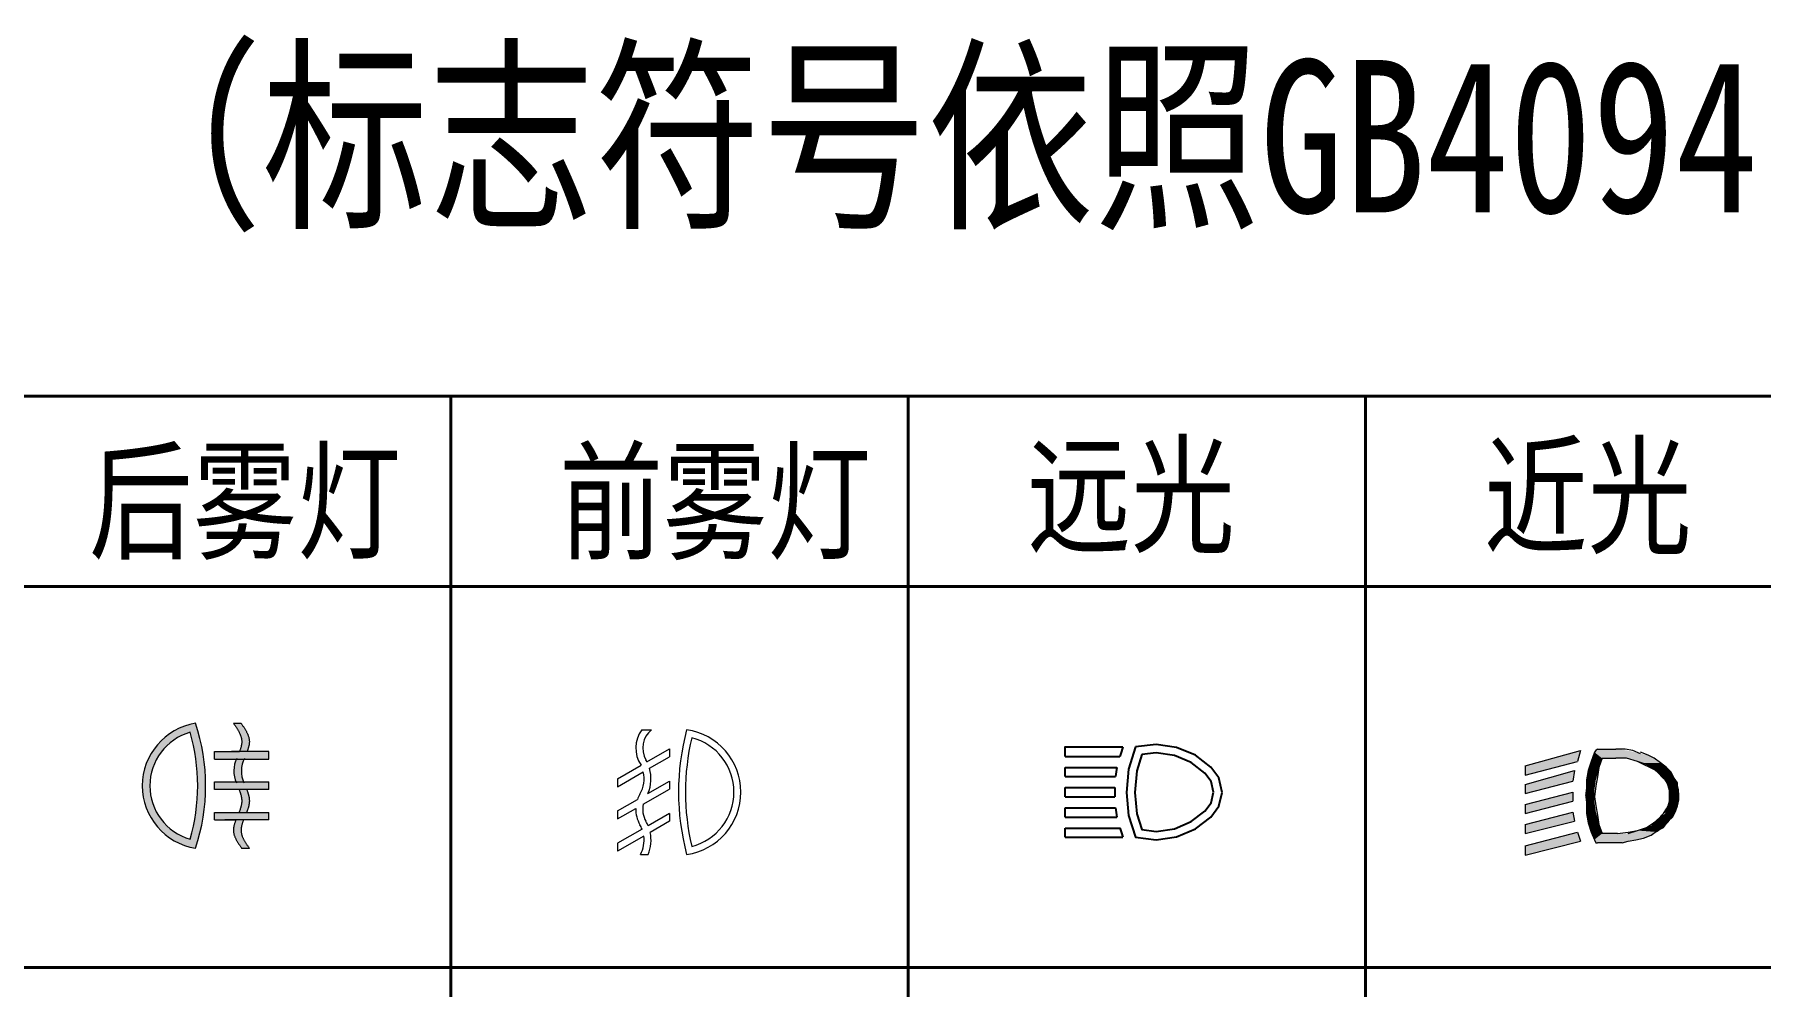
# Model space of a CAD drawing. Header units: millimetres. Extents: x 0 to 1188, y 0 to 840.
# Drawn here: x 672 to 762.5, y 166.2 to 216.2 of the extents above; entities that cross this region are included whole.
import ezdxf

# ---------------------------------------------------------------- set-up
doc = ezdxf.new("R2010")
doc.units = ezdxf.units.MM
doc.layers.add('002', color=1, linetype='Continuous')
doc.layers.add('1', color=7, linetype='Continuous')
for name, color, linetype, lineweight in [('1轮廓实线层', 7, 'Continuous', 40), ('5剖面线层', 2, 'Continuous', 20), ('CAXA0', 7, 'Continuous', 70)]:
    doc.layers.add(name, color=color, linetype=linetype, lineweight=lineweight)
doc.styles.get("Standard").update_dxf_attribs({"font": ''})
doc.styles.get('Standard').set_extended_font_data('SimSun')

msp = doc.modelspace()

# ---------------------------------------------------------------- hatches: boundary and pattern name
h = msp.add_hatch(color=3)
h.dxf.hatch_style = 2
h.paths.add_polyline_path([(753.1049, 178.5825), (750.2018, 177.7761), (753.0242, 178.3405)])
h = msp.add_hatch(color=3)
h.dxf.hatch_style = 2
h.paths.add_polyline_path([(753.8306, 178.5018), (754.2338, 178.1793), (753.6693, 178.018)])
h = msp.add_hatch(color=3)
h.dxf.hatch_style = 2
h.paths.add_polyline_path([(753.8306, 178.5825), (756.2498, 178.4212), (753.8306, 178.5018)])
h = msp.add_hatch(color=3)
h.dxf.hatch_style = 2
h.paths.add_polyline_path([(755.6047, 178.5825), (756.2498, 178.4212), (753.8306, 178.5825)])
h = msp.add_hatch(color=3)
h.dxf.hatch_style = 2
h.paths.add_polyline_path([(753.8306, 178.5018), (756.2498, 178.4212), (754.2338, 178.1793)])
h = msp.add_hatch(color=3)
h.dxf.hatch_style = 2
h.paths.add_polyline_path([(753.9919, 178.6631), (755.6047, 178.5825), (753.9113, 178.5825)])
h = msp.add_hatch(color=3)
h.dxf.hatch_style = 2
h.paths.add_polyline_path([(754.9596, 178.6631), (755.6047, 178.5825), (753.9919, 178.6631)])
h = msp.add_hatch(color=3)
h.dxf.hatch_style = 2
h.paths.add_polyline_path([(756.2498, 178.4212), (754.9596, 178.1793), (754.2338, 178.1793)])
h = msp.add_hatch(color=3)
h.dxf.hatch_style = 2
h.paths.add_polyline_path([(756.2498, 178.4212), (756.653, 178.3405), (754.9596, 178.1793)])
h = msp.add_hatch(color=3)
h.dxf.hatch_style = 2
h.paths.add_polyline_path([(753.0242, 178.3405), (750.2018, 177.7761), (752.9436, 178.018)])
h = msp.add_hatch(color=3)
h.dxf.hatch_style = 2
h.paths.add_polyline_path([(752.9436, 178.018), (750.2018, 177.7761), (750.2018, 177.2922)])
h = msp.add_hatch(color=3)
h.dxf.hatch_style = 2
h.paths.add_polyline_path([(752.7823, 177.5341), (750.2018, 176.8084), (752.7823, 177.2922)])
h = msp.add_hatch(color=3)
h.dxf.hatch_style = 2
h.paths.add_polyline_path([(753.6693, 178.018), (754.0725, 177.6148), (753.5081, 177.4535)])
h = msp.add_hatch(color=3)
h.dxf.hatch_style = 2
h.paths.add_polyline_path([(754.0725, 177.6148), (753.9113, 177.0503), (753.5081, 177.4535)])
h = msp.add_hatch(color=3)
h.dxf.hatch_style = 2
h.paths.add_polyline_path([(754.2338, 178.1793), (754.0725, 177.6148), (753.6693, 178.018)])
h = msp.add_hatch(color=3)
h.dxf.hatch_style = 2
h.paths.add_polyline_path([(756.653, 178.3405), (756.9756, 178.1793), (754.9596, 178.1793)])
h = msp.add_hatch(color=3)
h.dxf.hatch_style = 2
h.paths.add_polyline_path([(755.5241, 178.1793), (757.2981, 177.9373), (756.0885, 178.018)])
h = msp.add_hatch(color=3)
h.dxf.hatch_style = 2
h.paths.add_polyline_path([(756.9756, 178.1793), (757.2981, 177.9373), (755.5241, 178.1793)])
h = msp.add_hatch(color=3)
h.dxf.hatch_style = 2
h.paths.add_polyline_path([(756.0885, 178.018), (757.2981, 177.9373), (756.3305, 177.9373)])
h = msp.add_hatch(color=3)
h.dxf.hatch_style = 2
h.paths.add_polyline_path([(756.3305, 177.9373), (757.2981, 177.9373), (756.5724, 177.8567)])
h = msp.add_hatch(color=3)
h.dxf.hatch_style = 2
h.paths.add_polyline_path([(757.2981, 177.9373), (757.6207, 177.6954), (756.5724, 177.8567)])
h = msp.add_hatch(color=3)
h.dxf.hatch_style = 2
h.paths.add_polyline_path([(756.5724, 177.8567), (757.6207, 177.6954), (756.8143, 177.6954)])
h = msp.add_hatch(color=3)
h.dxf.hatch_style = 2
h.paths.add_polyline_path([(756.8143, 177.6954), (757.6207, 177.6954), (756.9756, 177.6148)])
h = msp.add_hatch(color=3)
h.dxf.hatch_style = 2
h.paths.add_polyline_path([(757.6207, 177.6954), (757.8626, 177.4535), (756.9756, 177.6148)])
h = msp.add_hatch(color=3)
h.dxf.hatch_style = 2
h.paths.add_polyline_path([(756.9756, 177.6148), (757.8626, 177.4535), (757.1369, 177.4535)])
h = msp.add_hatch(color=3)
h.dxf.hatch_style = 2
h.paths.add_polyline_path([(752.7823, 177.2922), (750.2018, 176.8084), (752.7017, 176.9697)])
h = msp.add_hatch(color=3)
h.dxf.hatch_style = 2
h.paths.add_polyline_path([(752.7017, 176.9697), (750.2018, 176.8084), (750.2018, 176.3245)])
h = msp.add_hatch(color=3)
h.dxf.hatch_style = 2
h.paths.add_polyline_path([(753.4274, 176.889), (753.8306, 176.4858), (753.3468, 176.2439)])
h = msp.add_hatch(color=3)
h.dxf.hatch_style = 2
h.paths.add_polyline_path([(753.5081, 177.4535), (753.9113, 177.0503), (753.4274, 176.889)])
h = msp.add_hatch(color=3)
h.dxf.hatch_style = 2
h.paths.add_polyline_path([(753.9113, 177.0503), (753.8306, 176.4858), (753.4274, 176.889)])
h = msp.add_hatch(color=3)
h.dxf.hatch_style = 2
h.paths.add_polyline_path([(757.1369, 177.4535), (757.8626, 177.4535), (757.2981, 177.2922)])
h = msp.add_hatch(color=3)
h.dxf.hatch_style = 2
h.paths.add_polyline_path([(757.8626, 177.4535), (758.0239, 177.1309), (757.2981, 177.2922)])
h = msp.add_hatch(color=3)
h.dxf.hatch_style = 2
h.paths.add_polyline_path([(757.2981, 177.2922), (758.0239, 177.1309), (757.4594, 177.1309)])
h = msp.add_hatch(color=3)
h.dxf.hatch_style = 2
h.paths.add_polyline_path([(757.4594, 177.1309), (758.0239, 177.1309), (757.6207, 176.9697)])
h = msp.add_hatch(color=3)
h.dxf.hatch_style = 2
h.paths.add_polyline_path([(758.0239, 177.1309), (758.1852, 176.889), (757.6207, 176.9697)])
h = msp.add_hatch(color=3)
h.dxf.hatch_style = 2
h.paths.add_polyline_path([(757.6207, 176.9697), (758.1852, 176.889), (757.7013, 176.7277)])
h = msp.add_hatch(color=3)
h.dxf.hatch_style = 2
h.paths.add_polyline_path([(758.1852, 176.889), (758.2658, 176.5665), (757.7013, 176.7277)])
h = msp.add_hatch(color=3)
h.dxf.hatch_style = 2
h.paths.add_polyline_path([(757.7013, 176.7277), (758.2658, 176.5665), (757.782, 176.4858)])
h = msp.add_hatch(color=3)
h.dxf.hatch_style = 2
h.paths.add_polyline_path([(752.7017, 176.4052), (750.2018, 175.7601), (752.7017, 176.1633)])
h = msp.add_hatch(color=3)
h.dxf.hatch_style = 2
h.paths.add_polyline_path([(752.7017, 176.1633), (750.2018, 175.7601), (752.7017, 175.9213)])
h = msp.add_hatch(color=3)
h.dxf.hatch_style = 2
h.paths.add_polyline_path([(752.7017, 175.9213), (750.2018, 175.7601), (750.2018, 175.2762)])
h = msp.add_hatch(color=3)
h.dxf.hatch_style = 2
h.paths.add_polyline_path([(753.8306, 176.4858), (753.8306, 175.9213), (753.3468, 176.2439)])
h = msp.add_hatch(color=3)
h.dxf.hatch_style = 2
h.paths.add_polyline_path([(753.3468, 176.2439), (753.8306, 175.9213), (753.4274, 175.5988)])
h = msp.add_hatch(color=3)
h.dxf.hatch_style = 2
h.paths.add_polyline_path([(753.8306, 175.9213), (753.9113, 175.3569), (753.4274, 175.5988)])
h = msp.add_hatch(color=3)
h.dxf.hatch_style = 2
h.paths.add_polyline_path([(757.782, 175.8407), (758.1852, 175.6794), (757.6207, 175.5181)])
h = msp.add_hatch(color=3)
h.dxf.hatch_style = 2
h.paths.add_polyline_path([(758.2658, 176.5665), (758.2658, 176.3245), (757.782, 176.4858)])
h = msp.add_hatch(color=3)
h.dxf.hatch_style = 2
h.paths.add_polyline_path([(757.782, 176.4858), (758.2658, 176.3245), (757.782, 176.1633)])
h = msp.add_hatch(color=3)
h.dxf.hatch_style = 2
h.paths.add_polyline_path([(758.2658, 176.3245), (758.2658, 176.002), (757.782, 176.1633)])
h = msp.add_hatch(color=3)
h.dxf.hatch_style = 2
h.paths.add_polyline_path([(757.782, 176.1633), (758.2658, 176.002), (757.782, 176.002)])
h = msp.add_hatch(color=3)
h.dxf.hatch_style = 2
h.paths.add_polyline_path([(757.782, 176.002), (758.1852, 175.6794), (757.782, 175.8407)])
h = msp.add_hatch(color=3)
h.dxf.hatch_style = 2
h.paths.add_polyline_path([(758.2658, 176.002), (758.1852, 175.6794), (757.782, 176.002)])
h = msp.add_hatch(color=3)
h.dxf.hatch_style = 2
h.paths.add_polyline_path([(752.7017, 175.3569), (750.2018, 174.7117), (752.7823, 175.1149)])
h = msp.add_hatch(color=3)
h.dxf.hatch_style = 2
h.paths.add_polyline_path([(752.7823, 175.1149), (750.2018, 174.7117), (752.7823, 174.873)])
h = msp.add_hatch(color=3)
h.dxf.hatch_style = 2
h.paths.add_polyline_path([(752.7823, 174.873), (750.2018, 174.7117), (750.2018, 174.2279)])
h = msp.add_hatch(color=3)
h.dxf.hatch_style = 2
h.paths.add_polyline_path([(753.4274, 175.5988), (753.9113, 175.3569), (753.5081, 175.0343)])
h = msp.add_hatch(color=3)
h.dxf.hatch_style = 2
h.paths.add_polyline_path([(753.9113, 175.3569), (754.0725, 174.7924), (753.5081, 175.0343)])
h = msp.add_hatch(color=3)
h.dxf.hatch_style = 2
h.paths.add_polyline_path([(753.5081, 175.0343), (754.0725, 174.7924), (753.6693, 174.4698)])
h = msp.add_hatch(color=3)
h.dxf.hatch_style = 2
h.paths.add_polyline_path([(754.0725, 174.7924), (754.2338, 174.2279), (753.6693, 174.4698)])
h = msp.add_hatch(color=3)
h.dxf.hatch_style = 2
h.paths.add_polyline_path([(756.9756, 174.7924), (757.4594, 174.5505), (756.8143, 174.6311)])
h = msp.add_hatch(color=3)
h.dxf.hatch_style = 2
h.paths.add_polyline_path([(757.1369, 174.9537), (757.7013, 174.7924), (756.9756, 174.7924)])
h = msp.add_hatch(color=3)
h.dxf.hatch_style = 2
h.paths.add_polyline_path([(757.7013, 174.7924), (757.4594, 174.5505), (756.9756, 174.7924)])
h = msp.add_hatch(color=3)
h.dxf.hatch_style = 2
h.paths.add_polyline_path([(757.2981, 175.1149), (757.7013, 174.7924), (757.1369, 174.9537)])
h = msp.add_hatch(color=3)
h.dxf.hatch_style = 2
h.paths.add_polyline_path([(757.5401, 175.2762), (757.9433, 175.1149), (757.2981, 175.1149)])
h = msp.add_hatch(color=3)
h.dxf.hatch_style = 2
h.paths.add_polyline_path([(757.9433, 175.1149), (757.7013, 174.7924), (757.2981, 175.1149)])
h = msp.add_hatch(color=3)
h.dxf.hatch_style = 2
h.paths.add_polyline_path([(757.6207, 175.5181), (758.1045, 175.3569), (757.5401, 175.2762)])
h = msp.add_hatch(color=3)
h.dxf.hatch_style = 2
h.paths.add_polyline_path([(758.1045, 175.3569), (757.9433, 175.1149), (757.5401, 175.2762)])
h = msp.add_hatch(color=3)
h.dxf.hatch_style = 2
h.paths.add_polyline_path([(758.1852, 175.6794), (758.1045, 175.3569), (757.6207, 175.5181)])
h = msp.add_hatch(color=3)
h.dxf.hatch_style = 2
h.paths.add_polyline_path([(752.9436, 174.3085), (750.2018, 173.5828), (753.0242, 174.0666)])
h = msp.add_hatch(color=3)
h.dxf.hatch_style = 2
h.paths.add_polyline_path([(753.0242, 174.0666), (750.2018, 173.5828), (753.1049, 173.8247)])
h = msp.add_hatch(color=3)
h.dxf.hatch_style = 2
h.paths.add_polyline_path([(753.6693, 174.4698), (754.2338, 174.2279), (753.8306, 173.9053)])
h = msp.add_hatch(color=3)
h.dxf.hatch_style = 2
h.paths.add_polyline_path([(754.2338, 174.2279), (755.0402, 174.2279), (753.8306, 173.9053)])
h = msp.add_hatch(color=3)
h.dxf.hatch_style = 2
h.paths.add_polyline_path([(755.0402, 174.2279), (756.8143, 174.1473), (753.8306, 173.9053)])
h = msp.add_hatch(color=3)
h.dxf.hatch_style = 2
h.paths.add_polyline_path([(756.8143, 174.1473), (756.4111, 173.986), (753.8306, 173.9053)])
h = msp.add_hatch(color=3)
h.dxf.hatch_style = 2
h.paths.add_polyline_path([(756.4111, 173.986), (756.0079, 173.9053), (753.8306, 173.9053)])
h = msp.add_hatch(color=3)
h.dxf.hatch_style = 2
h.paths.add_polyline_path([(753.8306, 173.9053), (755.6047, 173.8247), (753.9113, 173.7441)])
h = msp.add_hatch(color=3)
h.dxf.hatch_style = 2
h.paths.add_polyline_path([(756.0079, 173.9053), (755.6047, 173.8247), (753.8306, 173.9053)])
h = msp.add_hatch(color=3)
h.dxf.hatch_style = 2
h.paths.add_polyline_path([(755.3628, 174.2279), (756.8143, 174.1473), (755.0402, 174.2279)])
h = msp.add_hatch(color=3)
h.dxf.hatch_style = 2
h.paths.add_polyline_path([(755.6047, 174.2279), (756.8143, 174.1473), (755.3628, 174.2279)])
h = msp.add_hatch(color=3)
h.dxf.hatch_style = 2
h.paths.add_polyline_path([(755.8466, 174.3085), (756.8143, 174.1473), (755.6047, 174.2279)])
h = msp.add_hatch(color=3)
h.dxf.hatch_style = 2
h.paths.add_polyline_path([(756.0885, 174.3892), (757.1369, 174.3085), (755.8466, 174.3085)])
h = msp.add_hatch(color=3)
h.dxf.hatch_style = 2
h.paths.add_polyline_path([(757.1369, 174.3085), (756.8143, 174.1473), (755.8466, 174.3085)])
h = msp.add_hatch(color=3)
h.dxf.hatch_style = 2
h.paths.add_polyline_path([(756.3305, 174.4698), (757.1369, 174.3085), (756.0885, 174.3892)])
h = msp.add_hatch(color=3)
h.dxf.hatch_style = 2
h.paths.add_polyline_path([(756.5724, 174.5505), (757.1369, 174.3085), (756.3305, 174.4698)])
h = msp.add_hatch(color=3)
h.dxf.hatch_style = 2
h.paths.add_polyline_path([(756.8143, 174.6311), (757.4594, 174.5505), (756.5724, 174.5505)])
h = msp.add_hatch(color=3)
h.dxf.hatch_style = 2
h.paths.add_polyline_path([(757.4594, 174.5505), (757.1369, 174.3085), (756.5724, 174.5505)])
h = msp.add_hatch(color=3)
h.dxf.hatch_style = 2
h.paths.add_polyline_path([(753.1049, 173.8247), (750.2018, 173.5828), (750.2018, 173.0989)])
h = msp.add_hatch(color=3)
h.dxf.hatch_style = 2
h.paths.add_polyline_path([(755.6047, 173.8247), (755.4434, 173.7441), (753.9113, 173.7441)])
at = {"layer": '5剖面线层'}
h = msp.add_hatch(color=256, dxfattribs=at)
h.paths.add_polyline_path([(680.4338, 180.018, 0.8509518), (680.4338, 173.4572, 0.1621013)])
h.paths.add_polyline_path([(680.1474, 173.9297, -0.750204), (680.1474, 179.5455, -0.1437191)], flags=16)
h = msp.add_hatch(color=256, dxfattribs=at)
h.paths.add_polyline_path([(683.2058, 179.3494), (683.1955, 179.3786), (683.1842, 179.4082), (683.1722, 179.4374), (683.1596, 179.4667), (683.146, 179.4959), (683.132, 179.5252), (683.1174, 179.5544), (683.1021, 179.5833), (683.0862, 179.6126), (683.0699, 179.6415), (683.0533, 179.6707), (683.036, 179.6997), (683.0184, 179.7286), (683.0001, 179.7578), (682.9818, 179.7867), (682.9632, 179.8156), (682.9442, 179.8446), (682.925, 179.8735), (682.9054, 179.9024), (682.8861, 179.9313), (682.8662, 179.9602), (682.8465, 179.9891), (682.8266, 180.018), (682.4278, 180.018), (682.4477, 179.9891), (682.4674, 179.9602), (682.4973, 179.9168), (682.5262, 179.8735), (682.5551, 179.8301), (682.5902, 179.7756), (682.6272, 179.7164), (682.6545, 179.6707), (682.6711, 179.6415), (682.6953, 179.5984), (682.7254, 179.5415), (682.7472, 179.4959), (682.7663, 179.455), (682.7917, 179.3927), (682.8118, 179.3358), (682.8286, 179.2804), (682.8438, 179.2159), (682.8538, 179.1561), (682.8595, 179.0985), (682.8608, 179.0397), (682.8582, 178.9793), (682.851, 178.9141), (682.8412, 178.8579), (682.8273, 178.7937), (682.8104, 178.7316), (682.7938, 178.6766), (682.7771, 178.6279), (682.7665, 178.597), (682.7548, 178.5661), (682.7432, 178.5352), (682.7422, 178.5322), (683.1408, 178.5322), (683.1539, 178.5661), (683.1652, 178.597), (683.1762, 178.6279), (683.1865, 178.6588), (683.1965, 178.6894), (683.2058, 178.7203), (683.2148, 178.7509), (683.2227, 178.7814), (683.2301, 178.812), (683.2367, 178.8426), (683.2427, 178.8732), (683.248, 178.9037), (683.252, 178.934), (683.2553, 178.9642), (683.2576, 178.9945), (683.259, 179.0247), (683.2593, 179.0546), (683.2586, 179.0848), (683.257, 179.1121), (683.254, 179.142), (683.25, 179.1716), (683.245, 179.2015), (683.239, 179.2311), (683.232, 179.2606), (683.2244, 179.2902), (683.2154, 179.3198)])
h.paths.add_polyline_path([(682.9809, 178.1334), (682.5831, 178.1334, 0.2155541), (682.5576, 176.937), (682.9554, 176.937, -0.2155541)])
h.paths.add_polyline_path([(683.2576, 175.9905), (683.2563, 176.0145), (683.2543, 176.0384), (683.2517, 176.0623), (683.2487, 176.0862), (683.245, 176.1102), (683.241, 176.1341), (683.2367, 176.158), (683.232, 176.1819), (683.2267, 176.2055), (683.2211, 176.2295), (683.2151, 176.2534), (683.2088, 176.277), (683.2021, 176.3009), (683.1948, 176.3248), (683.1875, 176.3484), (683.1802, 176.3724), (683.1722, 176.3963), (683.1639, 176.4199), (683.1556, 176.4438), (683.1473, 176.4674), (683.1383, 176.4913), (683.1294, 176.5149), (683.1205, 176.5382), (682.7217, 176.5382), (682.7306, 176.5149), (682.7469, 176.4719), (682.7568, 176.4438), (682.7651, 176.4199), (682.7785, 176.382), (682.7887, 176.3484), (682.8025, 176.3041), (682.8141, 176.262), (682.8249, 176.219), (682.8349, 176.1745), (682.8444, 176.1221), (682.8511, 176.0783), (682.8568, 176.0264), (682.8597, 175.9746), (682.8604, 175.9272), (682.8581, 175.8724), (682.8541, 175.8306), (682.8479, 175.7811), (682.8396, 175.7353), (682.829, 175.6836), (682.8185, 175.6407), (682.8039, 175.5877), (682.7879, 175.5369), (682.7774, 175.505), (682.7691, 175.4811), (682.7592, 175.4526), (682.7429, 175.4089), (682.7339, 175.3847), (682.7172, 175.3418), (683.1154, 175.3418), (683.1327, 175.3847), (683.1417, 175.4089), (683.1506, 175.4329), (683.1596, 175.4571), (683.1679, 175.4811), (683.1762, 175.505), (683.1842, 175.5293), (683.1918, 175.5532), (683.1995, 175.5774), (683.2065, 175.6014), (683.2131, 175.6256), (683.2194, 175.6496), (683.2254, 175.6738), (683.2307, 175.6977), (683.236, 175.722), (683.2407, 175.7459), (683.2447, 175.7699), (683.2483, 175.7941), (683.2517, 175.818), (683.2543, 175.842), (683.2563, 175.8662), (683.2576, 175.8902), (683.2585, 175.9118), (683.259, 175.9427), (683.2586, 175.9666)])
h = msp.add_hatch(color=256, dxfattribs=at)
h.paths.add_polyline_path([(683.5056, 178.1334), (684.2889, 178.1334), (684.2889, 178.5322), (682.3178, 178.5322), (681.4308, 178.5322), (681.4308, 178.1334)])
h.paths.add_polyline_path([(682.9602, 176.937), (681.4308, 176.937), (681.4308, 176.5382), (682.7216, 176.5382), (684.2889, 176.5382), (684.2889, 176.937)])
h.paths.add_polyline_path([(684.2889, 174.943), (684.2889, 175.3418), (683.1157, 175.3418), (681.4308, 175.3418), (681.4308, 174.943), (682.5528, 174.943)])
h.paths.add_polyline_path([(682.4348, 174.2797), (682.4401, 174.2498), (682.4464, 174.2202), (682.4537, 174.1906), (682.4617, 174.161), (682.471, 174.1315), (682.481, 174.1022), (682.4919, 174.073), (682.5039, 174.0437), (682.5165, 174.0145), (682.5298, 173.9852), (682.5438, 173.956), (682.5584, 173.9271), (682.5737, 173.8982), (682.5897, 173.8693), (682.6063, 173.8404), (682.6232, 173.8114), (682.6405, 173.7825), (682.6584, 173.7536), (682.6767, 173.7247), (682.6953, 173.6961), (682.7146, 173.6672), (682.7339, 173.6386), (682.7532, 173.61), (682.7731, 173.5811), (682.793, 173.5526), (682.813, 173.524), (682.8329, 173.4954), (682.8532, 173.4665), (682.8598, 173.4572), (683.2585, 173.4572), (683.2317, 173.4954), (683.2118, 173.524), (683.1918, 173.5526), (683.1587, 173.6001), (683.1327, 173.6386), (683.1134, 173.6672), (683.0945, 173.6961), (683.0755, 173.7247), (683.0451, 173.7729), (683.0134, 173.8259), (682.9801, 173.8837), (682.9488, 173.9431), (682.9286, 173.9852), (682.915, 174.0145), (682.8935, 174.0657), (682.875, 174.115), (682.8552, 174.178), (682.8409, 174.2384), (682.8313, 174.2925), (682.8256, 174.3495), (682.8238, 174.4048), (682.8256, 174.4603), (682.8306, 174.5107), (682.8349, 174.5412), (682.8396, 174.5718), (682.8499, 174.6248), (682.8636, 174.6824), (682.8806, 174.7411), (682.8994, 174.8015), (682.9227, 174.8677), (682.9393, 174.9118), (682.9516, 174.943), (682.5528, 174.943), (682.5405, 174.9118), (682.5288, 174.8809), (682.5175, 174.8496), (682.5069, 174.8184), (682.4963, 174.7875), (682.4866, 174.7566), (682.4773, 174.7257), (682.4687, 174.6948), (682.4607, 174.6639), (682.4534, 174.633), (682.4468, 174.6024), (682.4411, 174.5718), (682.4361, 174.5412), (682.4321, 174.5107), (682.4288, 174.4804), (682.4268, 174.4502), (682.4255, 174.4199), (682.4255, 174.3897), (682.4265, 174.3595), (682.4278, 174.3395), (682.4308, 174.3096)])

# ---------------------------------------------------------------- linework, layer by layer
at = {"layer": '002', "color": 5, "linetype": 'Continuous'}
for points in [[(726.0651, 178.2759), (726.0651, 178.7716), (729.0989, 178.7716)], [(729.0989, 178.7716), (729.0196, 178.5336), (728.9403, 178.2759)], [(729.7533, 178.7716), (729.3963, 177.6017), (729.2774, 176.3921), (729.3963, 175.1826), (729.7533, 174.0325), (730.8438, 173.8937), (731.9146, 174.0523), (732.906, 174.4687), (733.7111, 175.0866)], [(733.7111, 177.7175), (732.906, 178.3354), (731.9146, 178.7518), (730.8438, 178.9104), (729.7533, 178.7716)], [(733.394, 177.4054), (732.6829, 177.9511), (731.7951, 178.324), (730.8393, 178.4656), (730.0916, 178.3705)], [(726.0651, 178.2759), (728.9403, 178.2759)], [(726.0651, 177.7008), (728.7816, 177.7008)], [(726.0651, 177.2249), (726.0651, 177.7008)], [(728.7816, 177.7008), (728.742, 177.4629), (728.7023, 177.2249)], [(730.0916, 178.3705), (729.8306, 177.515), (729.7201, 176.3921), (729.8305, 175.2704), (730.0901, 174.4338), (730.8393, 174.3385), (731.7951, 174.4801), (732.6829, 174.853), (733.394, 175.3987)], [(734.294, 176.3921), (734.1354, 177.1456), (733.7111, 177.7175)], [(726.0651, 177.2249), (728.7023, 177.2249)], [(726.0651, 176.6499), (728.6627, 176.6499)], [(726.0651, 176.1542), (726.0651, 176.6499)], [(728.6627, 176.6499), (728.6627, 176.3921), (728.6627, 176.1542)], [(733.8435, 176.3934), (733.7241, 176.9605), (733.394, 177.4054)], [(726.0651, 176.1542), (728.6627, 176.1542)], [(733.394, 175.3987), (733.7248, 175.8446), (733.8435, 176.3934)], [(733.7111, 175.0866), (734.1354, 175.6585), (734.294, 176.3921)], [(726.0651, 175.5792), (728.7023, 175.5792)], [(726.0651, 175.0834), (726.0651, 175.5792)], [(726.0651, 175.0834), (728.7816, 175.0834)], [(728.7023, 175.5792), (728.742, 175.3412), (728.7816, 175.0834)], [(726.0651, 174.5084), (728.9403, 174.5084)], [(726.0651, 174.0325), (726.0651, 174.5084)], [(726.0651, 174.0325), (729.0989, 174.0325)], [(728.9403, 174.5282), (729.0196, 174.2705), (729.0989, 174.0325)]]:
    msp.add_lwpolyline(points, dxfattribs=at)
at = {"layer": '1', "color": 3, "lineweight": 9}
for points in [[(750.2018, 177.7761), (753.1049, 178.5825)], [(753.1049, 178.5825), (752.9436, 178.018)], [(753.8306, 178.5018), (753.6693, 177.9373), (753.5081, 177.3729), (753.4274, 176.889), (753.4274, 176.2439)], [(753.8306, 178.5018), (753.6693, 178.018), (753.5081, 177.5341)], [(753.9919, 178.6631), (753.9113, 178.5825), (753.8306, 178.5018)], [(753.9919, 178.6631), (753.9113, 178.5825), (753.8306, 178.5018)], [(753.9919, 178.6631), (754.9596, 178.6631)], [(753.9919, 178.6631), (754.9596, 178.6631)], [(756.2498, 178.4212), (755.8466, 178.5825), (755.4434, 178.6631), (754.9596, 178.6631)], [(756.2498, 178.4212), (755.8466, 178.5825), (755.4434, 178.6631), (754.9596, 178.6631)], [(757.2981, 177.9373), (756.9756, 178.1793), (756.653, 178.3405), (756.2498, 178.5018)], [(757.2981, 177.9373), (756.9756, 178.1793), (756.653, 178.3405), (756.2498, 178.5018)], [(750.2018, 177.2922), (752.9436, 178.018)], [(750.2018, 177.7761), (750.2018, 177.2922)], [(750.2018, 176.8084), (752.7823, 177.5341)], [(752.7823, 177.5341), (752.7017, 176.9697)], [(753.5081, 177.5341), (753.4274, 177.0503), (753.4274, 176.4858), (753.4274, 176.002), (753.4274, 175.5181), (753.5081, 175.0343)], [(754.2338, 178.1793), (754.0725, 177.6954), (753.9919, 177.2116), (753.9113, 176.7277), (753.8306, 176.1633), (753.9113, 175.6794), (753.9919, 175.1956), (754.0725, 174.7117), (754.2338, 174.2279)], [(754.2338, 178.1793), (754.0725, 177.6954), (753.9919, 177.2116), (753.9113, 176.7277), (753.8306, 176.1633)], [(754.2338, 178.1793), (754.9596, 178.1793)], [(754.2338, 178.1793), (754.9596, 178.1793)], [(756.0885, 178.018), (755.5241, 178.1793), (754.9596, 178.1793)], [(756.0885, 178.018), (755.5241, 178.1793), (754.9596, 178.1793)], [(757.2981, 177.2922), (757.0562, 177.5341), (756.7337, 177.6954), (756.4111, 177.8567), (756.0885, 178.018)], [(756.9756, 177.6148), (756.5724, 177.8567), (756.0885, 178.018)], [(757.6207, 176.9697), (757.3788, 177.2116), (757.2175, 177.3729), (756.9756, 177.6148)], [(758.0239, 177.1309), (757.8626, 177.4535), (757.6207, 177.6954), (757.2981, 177.9373)], [(758.0239, 177.1309), (757.8626, 177.4535), (757.6207, 177.6954), (757.2981, 177.9373)], [(750.2018, 176.3245), (752.7017, 176.9697)], [(750.2018, 176.8084), (750.2018, 176.3245)], [(757.782, 176.2439), (757.782, 176.4858), (757.7013, 176.8084), (757.5401, 177.0503), (757.2981, 177.2922)], [(757.782, 176.1633), (757.782, 176.4858), (757.7013, 176.7277), (757.6207, 176.9697)], [(758.1852, 175.6794), (758.2658, 176.002), (758.2658, 176.3245), (758.1852, 176.5665), (758.1852, 176.889), (758.0239, 177.1309)], [(758.1852, 175.6794), (758.2658, 176.002), (758.2658, 176.3245), (758.1852, 176.5665), (758.1852, 176.889), (758.0239, 177.1309)], [(750.2018, 175.7601), (752.7017, 176.4052)], [(750.2018, 175.2762), (752.7017, 175.9213)], [(750.2018, 175.7601), (750.2018, 175.2762)], [(752.7017, 176.4052), (752.7017, 175.9213)], [(753.4274, 176.2439), (753.4274, 175.7601), (753.4274, 175.2762), (753.5081, 174.7924), (753.6693, 174.3085), (753.8306, 173.9053)], [(753.8306, 176.1633), (753.9113, 175.6794), (753.9919, 175.1956), (754.0725, 174.7117), (754.2338, 174.2279)], [(757.2981, 175.1149), (757.4594, 175.2762), (757.6207, 175.5181), (757.7013, 175.6794), (757.782, 175.9213), (757.782, 176.1633)], [(757.6207, 175.4375), (757.7013, 175.6794), (757.782, 175.9213), (757.782, 176.1633)], [(750.2018, 174.7117), (752.7017, 175.3569)], [(750.2018, 174.2279), (752.7823, 174.873)], [(752.7017, 175.3569), (752.7823, 174.873)], [(753.5081, 175.0343), (753.6693, 174.4698), (753.8306, 173.9053)], [(756.0885, 174.3892), (756.5724, 174.5505), (756.9756, 174.7924)], [(756.5724, 174.5505), (756.8143, 174.7117), (757.0562, 174.873), (757.2981, 175.1149)], [(756.8143, 174.1473), (757.1369, 174.3892), (757.4594, 174.5505), (757.7013, 174.873)], [(756.8143, 174.1473), (757.1369, 174.3892), (757.4594, 174.5505), (757.7013, 174.873)], [(756.9756, 174.7924), (757.2175, 174.9537), (757.3788, 175.1956), (757.6207, 175.4375)], [(757.7013, 174.873), (757.9433, 175.1149), (758.1045, 175.4375), (758.1852, 175.6794)], [(757.7013, 174.873), (757.9433, 175.1149), (758.1045, 175.4375), (758.1852, 175.6794)], [(750.2018, 174.7117), (750.2018, 174.2279)], [(750.2018, 173.5828), (752.9436, 174.3085)], [(752.9436, 174.3085), (753.1049, 173.8247)], [(753.8306, 173.9053), (753.9113, 173.7441), (753.9919, 173.7441)], [(753.8306, 173.9053), (753.9113, 173.7441), (753.9919, 173.7441)], [(755.0402, 174.2279), (754.2338, 174.2279)], [(755.0402, 174.2279), (754.2338, 174.2279)], [(755.0402, 174.2279), (755.6047, 174.3085), (756.0885, 174.3892)], [(755.0402, 174.2279), (755.6047, 174.3085)], [(755.6047, 174.2279), (756.0885, 174.3892), (756.5724, 174.5505)], [(755.6047, 173.8247), (756.0079, 173.9053), (756.4111, 173.986), (756.8143, 174.1473)], [(755.6047, 173.8247), (756.0079, 173.9053), (756.4111, 173.986), (756.8143, 174.1473)], [(750.2018, 173.0989), (753.1049, 173.8247)], [(750.2018, 173.5828), (750.2018, 173.0989)], [(755.2821, 173.7441), (753.9919, 173.7441)], [(755.2821, 173.7441), (755.6047, 173.8247)]]:
    msp.add_lwpolyline(points, dxfattribs=at)
at = {"layer": '1轮廓实线层', "color": 3}
for p, q in [((586.8268, 197.1921), (933.8268, 197.1921)), ((693.8268, 197.1921), (693.8268, 117.1921)), ((717.8268, 197.1921), (717.8268, 117.1921)), ((741.8268, 197.1921), (741.8268, 117.1921)), ((621.8268, 187.1921), (933.8268, 187.1921)), ((586.8268, 167.1921), (933.8268, 167.1921))]:
    msp.add_line(p, q, dxfattribs=at)
at = {"layer": '5剖面线层'}
for p, q in [((682.4278, 180.018), (682.8266, 180.018)), ((682.4278, 180.018), (682.4477, 179.9891)), ((682.4477, 179.9891), (682.4674, 179.9602)), ((682.4674, 179.9602), (682.4873, 179.9313)), ((682.4873, 179.9313), (682.5069, 179.9024)), ((682.5069, 179.9024), (682.5262, 179.8735)), ((682.5262, 179.8735), (682.5455, 179.8446)), ((682.5455, 179.8446), (682.5644, 179.8156)), ((682.5644, 179.8156), (682.583, 179.7867)), ((682.583, 179.7867), (682.6013, 179.7578)), ((682.6013, 179.7578), (682.6196, 179.7286)), ((682.6196, 179.7286), (682.6372, 179.6997)), ((682.6372, 179.6997), (682.6545, 179.6707)), ((682.6545, 179.6707), (682.6711, 179.6415)), ((682.6711, 179.6415), (682.6874, 179.6126)), ((682.6874, 179.6126), (682.7033, 179.5833)), ((682.7033, 179.5833), (682.7186, 179.5544)), ((682.7186, 179.5544), (682.7332, 179.5252)), ((682.7332, 179.5252), (682.7472, 179.4959)), ((682.7472, 179.4959), (682.7608, 179.4667)), ((682.7608, 179.4667), (682.7734, 179.4374)), ((682.7734, 179.4374), (682.7854, 179.4082)), ((682.7854, 179.4082), (682.7967, 179.3786)), ((682.7967, 179.3786), (682.807, 179.3494)), ((682.807, 179.3494), (682.8166, 179.3198)), ((682.8166, 179.3198), (682.8256, 179.2902)), ((682.8266, 180.018), (682.8465, 179.9891)), ((682.8465, 179.9891), (682.8662, 179.9602)), ((682.8662, 179.9602), (682.8861, 179.9313)), ((682.8861, 179.9313), (682.9054, 179.9024)), ((682.9054, 179.9024), (682.925, 179.8735)), ((682.925, 179.8735), (682.9442, 179.8446)), ((682.9442, 179.8446), (682.9632, 179.8156)), ((682.9632, 179.8156), (682.9818, 179.7867)), ((682.9818, 179.7867), (683.0001, 179.7578)), ((683.0001, 179.7578), (683.0184, 179.7286)), ((683.0184, 179.7286), (683.036, 179.6997)), ((683.036, 179.6997), (683.0533, 179.6707)), ((683.0533, 179.6707), (683.0699, 179.6415)), ((683.0699, 179.6415), (683.0862, 179.6126)), ((683.0862, 179.6126), (683.1021, 179.5833)), ((683.1021, 179.5833), (683.1174, 179.5544)), ((683.1174, 179.5544), (683.132, 179.5252)), ((683.132, 179.5252), (683.146, 179.4959)), ((683.146, 179.4959), (683.1596, 179.4667)), ((683.1596, 179.4667), (683.1722, 179.4374)), ((683.1722, 179.4374), (683.1842, 179.4082)), ((683.1842, 179.4082), (683.1955, 179.3786)), ((683.1955, 179.3786), (683.2058, 179.3494)), ((683.2058, 179.3494), (683.2154, 179.3198)), ((683.2154, 179.3198), (683.2244, 179.2902)), ((681.4308, 178.1334), (681.4308, 178.5322)), ((681.4308, 178.5322), (682.7422, 178.5322)), ((684.2889, 178.5322), (682.3178, 178.5322)), ((682.7432, 178.5352), (682.7422, 178.5322)), ((682.7548, 178.5661), (682.7432, 178.5352)), ((682.7665, 178.597), (682.7548, 178.5661)), ((682.7771, 178.6279), (682.7665, 178.597)), ((682.7877, 178.6588), (682.7771, 178.6279)), ((682.7977, 178.6894), (682.7877, 178.6588)), ((682.807, 178.7203), (682.7977, 178.6894)), ((682.8156, 178.7509), (682.807, 178.7203)), ((682.8239, 178.7814), (682.8156, 178.7509)), ((682.8313, 178.812), (682.8239, 178.7814)), ((682.8256, 179.2902), (682.8333, 179.2606)), ((682.8379, 178.8426), (682.8313, 178.812)), ((682.8333, 179.2606), (682.8402, 179.2311)), ((682.8439, 178.8732), (682.8379, 178.8426)), ((682.8402, 179.2311), (682.8462, 179.2015)), ((682.8492, 178.9037), (682.8439, 178.8732)), ((682.8462, 179.2015), (682.8512, 179.1716)), ((682.8532, 178.934), (682.8492, 178.9037)), ((682.8512, 179.1716), (682.8552, 179.142)), ((682.8565, 178.9642), (682.8532, 178.934)), ((682.8552, 179.142), (682.8582, 179.1121)), ((682.8588, 178.9945), (682.8565, 178.9642)), ((682.8582, 179.1121), (682.8598, 179.0848)), ((682.8602, 179.0247), (682.8588, 178.9945)), ((682.8598, 179.0848), (682.8605, 179.0546)), ((682.8598, 179.0848), (682.8598, 179.0848)), ((682.8605, 179.0546), (682.8602, 179.0247)), ((683.142, 178.5352), (683.141, 178.5322)), ((683.1539, 178.5661), (683.142, 178.5352)), ((683.1652, 178.597), (683.1539, 178.5661)), ((683.1762, 178.6279), (683.1652, 178.597)), ((683.1865, 178.6588), (683.1762, 178.6279)), ((683.1965, 178.6894), (683.1865, 178.6588)), ((683.2058, 178.7203), (683.1965, 178.6894)), ((683.2148, 178.7509), (683.2058, 178.7203)), ((683.2227, 178.7814), (683.2148, 178.7509)), ((683.2301, 178.812), (683.2227, 178.7814)), ((683.2244, 179.2902), (683.232, 179.2606)), ((683.2367, 178.8426), (683.2301, 178.812)), ((683.232, 179.2606), (683.239, 179.2311)), ((683.2427, 178.8732), (683.2367, 178.8426)), ((683.239, 179.2311), (683.245, 179.2015)), ((683.248, 178.9037), (683.2427, 178.8732)), ((683.245, 179.2015), (683.25, 179.1716)), ((683.252, 178.934), (683.248, 178.9037)), ((683.25, 179.1716), (683.254, 179.142)), ((683.2553, 178.9642), (683.252, 178.934)), ((683.254, 179.142), (683.257, 179.1121)), ((683.2576, 178.9945), (683.2553, 178.9642)), ((683.257, 179.1121), (683.2586, 179.0848)), ((683.259, 179.0247), (683.2576, 178.9945)), ((683.2586, 179.0848), (683.2593, 179.0546)), ((683.2586, 179.0848), (683.2586, 179.0848)), ((683.2593, 179.0546), (683.259, 179.0247)), ((684.2889, 178.1334), (684.2889, 178.5322)), ((681.4308, 178.1334), (683.5056, 178.1334)), ((682.9762, 178.1334), (684.2889, 178.1334)), ((681.4308, 176.937), (683.2982, 176.937)), ((681.4308, 176.5382), (681.4308, 176.937)), ((682.9602, 176.937), (684.2889, 176.937)), ((684.2889, 176.5382), (684.2889, 176.937)), ((682.7216, 176.5382), (681.4308, 176.5382)), ((684.2889, 176.5382), (682.3311, 176.5382)), ((682.7216, 176.5385), (682.7306, 176.5149)), ((682.7306, 176.5149), (682.7395, 176.4913)), ((682.7395, 176.4913), (682.7485, 176.4674)), ((682.7485, 176.4674), (682.7568, 176.4438)), ((682.7568, 176.4438), (682.7651, 176.4199)), ((682.7651, 176.4199), (682.7734, 176.3963)), ((682.7734, 176.3963), (682.7814, 176.3724)), ((682.7814, 176.3724), (682.7887, 176.3484)), ((682.7887, 176.3484), (682.796, 176.3248)), ((682.796, 176.3248), (682.8033, 176.3009)), ((682.8033, 176.3009), (682.81, 176.277)), ((682.81, 176.277), (682.8163, 176.2534)), ((682.8163, 176.2534), (682.8223, 176.2295)), ((682.8223, 176.2295), (682.8279, 176.2055)), ((682.8319, 175.6977), (682.8266, 175.6738)), ((682.8279, 176.2055), (682.8333, 176.1819)), ((682.8369, 175.722), (682.8319, 175.6977)), ((682.8333, 176.1819), (682.8379, 176.158)), ((682.8416, 175.7459), (682.8369, 175.722)), ((682.8379, 176.158), (682.8422, 176.1341)), ((682.8459, 175.7699), (682.8416, 175.7459)), ((682.8422, 176.1341), (682.8462, 176.1102)), ((682.8495, 175.7941), (682.8459, 175.7699)), ((682.8462, 176.1102), (682.8499, 176.0862)), ((682.8525, 175.818), (682.8495, 175.7941)), ((682.8499, 176.0862), (682.8529, 176.0623)), ((682.8552, 175.842), (682.8525, 175.818)), ((682.8529, 176.0623), (682.8555, 176.0384)), ((682.8575, 175.8662), (682.8552, 175.842)), ((682.8555, 176.0384), (682.8575, 176.0145)), ((682.8575, 176.0145), (682.8588, 175.9905)), ((682.8588, 175.8902), (682.8575, 175.8662)), ((682.8588, 175.9905), (682.8598, 175.9666)), ((682.8598, 175.9141), (682.8588, 175.8902)), ((682.8598, 175.9666), (682.8602, 175.9427)), ((682.8602, 175.9427), (682.8598, 175.9187)), ((682.8598, 175.9187), (682.8598, 175.9141)), ((682.8598, 175.9141), (682.8598, 175.9141)), ((683.1204, 176.5385), (683.1294, 176.5149)), ((683.1294, 176.5149), (683.1383, 176.4913)), ((683.1383, 176.4913), (683.1473, 176.4674)), ((683.1473, 176.4674), (683.1556, 176.4438)), ((683.1556, 176.4438), (683.1639, 176.4199)), ((683.1639, 176.4199), (683.1722, 176.3963)), ((683.1722, 176.3963), (683.1802, 176.3724)), ((683.1802, 176.3724), (683.1875, 176.3484)), ((683.1875, 176.3484), (683.1948, 176.3248)), ((683.1948, 176.3248), (683.2021, 176.3009)), ((683.2021, 176.3009), (683.2088, 176.277)), ((683.2088, 176.277), (683.2151, 176.2534)), ((683.2151, 176.2534), (683.2211, 176.2295)), ((683.2211, 176.2295), (683.2267, 176.2055)), ((683.2307, 175.6977), (683.2254, 175.6738)), ((683.2267, 176.2055), (683.232, 176.1819)), ((683.236, 175.722), (683.2307, 175.6977)), ((683.232, 176.1819), (683.2367, 176.158)), ((683.2407, 175.7459), (683.236, 175.722)), ((683.2367, 176.158), (683.241, 176.1341)), ((683.2447, 175.7699), (683.2407, 175.7459)), ((683.241, 176.1341), (683.245, 176.1102)), ((683.2483, 175.7941), (683.2447, 175.7699)), ((683.245, 176.1102), (683.2487, 176.0862)), ((683.2517, 175.818), (683.2483, 175.7941)), ((683.2487, 176.0862), (683.2517, 176.0623)), ((683.2517, 176.0623), (683.2543, 176.0384)), ((683.2543, 175.842), (683.2517, 175.818)), ((683.2543, 176.0384), (683.2563, 176.0145)), ((683.2563, 175.8662), (683.2543, 175.842)), ((683.2563, 176.0145), (683.2576, 175.9905)), ((683.2576, 175.8902), (683.2563, 175.8662)), ((683.2576, 175.9905), (683.2586, 175.9666)), ((683.2586, 175.9141), (683.2576, 175.8902)), ((683.2586, 175.9666), (683.259, 175.9427)), ((683.259, 175.9427), (683.2586, 175.9187)), ((683.2586, 175.9187), (683.2586, 175.9141)), ((683.2586, 175.9141), (683.2586, 175.9141)), ((681.4308, 175.3418), (683.7279, 175.3418)), ((681.4308, 174.943), (681.4308, 175.3418)), ((681.4308, 174.943), (682.5528, 174.943)), ((684.2889, 174.943), (681.9695, 174.943)), ((682.4963, 174.7875), (682.4866, 174.7566)), ((682.5069, 174.8184), (682.4963, 174.7875)), ((682.5175, 174.8496), (682.5069, 174.8184)), ((682.5288, 174.8809), (682.5175, 174.8496)), ((682.5405, 174.9118), (682.5288, 174.8809)), ((682.5528, 174.943), (682.5405, 174.9118)), ((682.7246, 175.3608), (682.7169, 175.3412)), ((682.7339, 175.3847), (682.7246, 175.3608)), ((682.7429, 175.4089), (682.7339, 175.3847)), ((682.7518, 175.4329), (682.7429, 175.4089)), ((682.7608, 175.4571), (682.7518, 175.4329)), ((682.7691, 175.4811), (682.7608, 175.4571)), ((682.7774, 175.505), (682.7691, 175.4811)), ((682.7854, 175.5293), (682.7774, 175.505)), ((682.793, 175.5532), (682.7854, 175.5293)), ((682.8007, 175.5774), (682.793, 175.5532)), ((682.8077, 175.6014), (682.8007, 175.5774)), ((682.8143, 175.6256), (682.8077, 175.6014)), ((682.8206, 175.6496), (682.8143, 175.6256)), ((682.8266, 175.6738), (682.8206, 175.6496)), ((682.8951, 174.7875), (682.8854, 174.7566)), ((682.9054, 174.8184), (682.8951, 174.7875)), ((682.9163, 174.8496), (682.9054, 174.8184)), ((682.9276, 174.8809), (682.9163, 174.8496)), ((682.9393, 174.9118), (682.9276, 174.8809)), ((682.9516, 174.943), (682.9393, 174.9118)), ((683.123, 175.3608), (683.1154, 175.3412)), ((683.1157, 175.3418), (684.2889, 175.3418)), ((683.1327, 175.3847), (683.123, 175.3608)), ((683.1417, 175.4089), (683.1327, 175.3847)), ((683.1506, 175.4329), (683.1417, 175.4089)), ((683.1596, 175.4571), (683.1506, 175.4329)), ((683.1679, 175.4811), (683.1596, 175.4571)), ((683.1762, 175.505), (683.1679, 175.4811)), ((683.1842, 175.5293), (683.1762, 175.505)), ((683.1918, 175.5532), (683.1842, 175.5293)), ((683.1995, 175.5774), (683.1918, 175.5532)), ((683.2065, 175.6014), (683.1995, 175.5774)), ((683.2131, 175.6256), (683.2065, 175.6014)), ((683.2194, 175.6496), (683.2131, 175.6256)), ((683.2254, 175.6738), (683.2194, 175.6496)), ((684.2889, 174.943), (684.2889, 175.3418)), ((682.4268, 174.4502), (682.4255, 174.4199)), ((682.4255, 174.4199), (682.4255, 174.3897)), ((682.4255, 174.3897), (682.4265, 174.3595)), ((682.4265, 174.3595), (682.4278, 174.3395)), ((682.4288, 174.4804), (682.4268, 174.4502)), ((682.4278, 174.3395), (682.4278, 174.3395)), ((682.4278, 174.3395), (682.4308, 174.3096)), ((682.4321, 174.5107), (682.4288, 174.4804)), ((682.4308, 174.3096), (682.4348, 174.2797)), ((682.4361, 174.5412), (682.4321, 174.5107)), ((682.4348, 174.2797), (682.4401, 174.2498)), ((682.4411, 174.5718), (682.4361, 174.5412)), ((682.4401, 174.2498), (682.4464, 174.2202)), ((682.4468, 174.6024), (682.4411, 174.5718)), ((682.4464, 174.2202), (682.4537, 174.1906)), ((682.4534, 174.633), (682.4468, 174.6024)), ((682.4607, 174.6639), (682.4534, 174.633)), ((682.4537, 174.1906), (682.4617, 174.161)), ((682.4687, 174.6948), (682.4607, 174.6639)), ((682.4617, 174.161), (682.471, 174.1315)), ((682.4773, 174.7257), (682.4687, 174.6948)), ((682.471, 174.1315), (682.481, 174.1022)), ((682.4866, 174.7566), (682.4773, 174.7257)), ((682.481, 174.1022), (682.4919, 174.073)), ((682.4919, 174.073), (682.5039, 174.0437)), ((682.5039, 174.0437), (682.5165, 174.0145)), ((682.5165, 174.0145), (682.5298, 173.9852)), ((682.5298, 173.9852), (682.5438, 173.956)), ((682.5438, 173.956), (682.5584, 173.9271)), ((682.5584, 173.9271), (682.5737, 173.8982)), ((682.5737, 173.8982), (682.5897, 173.8693)), ((682.8253, 174.4502), (682.8243, 174.4199)), ((682.8243, 174.4199), (682.8243, 174.3897)), ((682.8243, 174.3897), (682.8253, 174.3595)), ((682.8276, 174.4804), (682.8253, 174.4502)), ((682.8253, 174.3595), (682.8266, 174.3395)), ((682.8266, 174.3395), (682.8266, 174.3395)), ((682.8266, 174.3395), (682.8296, 174.3096)), ((682.8306, 174.5107), (682.8276, 174.4804)), ((682.8296, 174.3096), (682.8336, 174.2797)), ((682.8349, 174.5412), (682.8306, 174.5107)), ((682.8336, 174.2797), (682.8389, 174.2498)), ((682.8396, 174.5718), (682.8349, 174.5412)), ((682.8389, 174.2498), (682.8452, 174.2202)), ((682.8455, 174.6024), (682.8396, 174.5718)), ((682.8452, 174.2202), (682.8522, 174.1906)), ((682.8519, 174.633), (682.8455, 174.6024)), ((682.8592, 174.6639), (682.8519, 174.633)), ((682.8522, 174.1906), (682.8605, 174.161)), ((682.8671, 174.6948), (682.8592, 174.6639)), ((682.8605, 174.161), (682.8698, 174.1315)), ((682.8761, 174.7257), (682.8671, 174.6948)), ((682.8698, 174.1315), (682.8798, 174.1022)), ((682.8854, 174.7566), (682.8761, 174.7257)), ((682.8798, 174.1022), (682.8907, 174.073)), ((682.8907, 174.073), (682.9027, 174.0437)), ((682.9027, 174.0437), (682.915, 174.0145)), ((682.915, 174.0145), (682.9286, 173.9852)), ((682.9286, 173.9852), (682.9426, 173.956)), ((682.9426, 173.956), (682.9572, 173.9271)), ((682.9572, 173.9271), (682.9725, 173.8982)), ((682.9725, 173.8982), (682.9884, 173.8693)), ((682.5897, 173.8693), (682.6063, 173.8404)), ((682.6063, 173.8404), (682.6232, 173.8114)), ((682.6232, 173.8114), (682.6405, 173.7825)), ((682.6405, 173.7825), (682.6584, 173.7536)), ((682.6584, 173.7536), (682.6767, 173.7247)), ((682.6767, 173.7247), (682.6953, 173.6961)), ((682.6953, 173.6961), (682.7146, 173.6672)), ((682.7146, 173.6672), (682.7339, 173.6386)), ((682.7339, 173.6386), (682.7532, 173.61)), ((682.7532, 173.61), (682.7731, 173.5811)), ((682.7731, 173.5811), (682.793, 173.5526)), ((682.793, 173.5526), (682.813, 173.524)), ((682.813, 173.524), (682.8329, 173.4954)), ((682.8329, 173.4954), (682.8532, 173.4665)), ((682.8532, 173.4665), (682.8598, 173.4572)), ((682.8598, 173.4572), (683.2586, 173.4572)), ((682.9884, 173.8693), (683.0051, 173.8404)), ((683.0051, 173.8404), (683.022, 173.8114)), ((683.022, 173.8114), (683.0393, 173.7825)), ((683.0393, 173.7825), (683.0572, 173.7536)), ((683.0572, 173.7536), (683.0755, 173.7247)), ((683.0755, 173.7247), (683.0945, 173.6961)), ((683.0945, 173.6961), (683.1134, 173.6672)), ((683.1134, 173.6672), (683.1327, 173.6386)), ((683.1327, 173.6386), (683.152, 173.61)), ((683.152, 173.61), (683.1719, 173.5811)), ((683.1719, 173.5811), (683.1918, 173.5526)), ((683.1918, 173.5526), (683.2118, 173.524)), ((683.2118, 173.524), (683.2317, 173.4954)), ((683.2317, 173.4954), (683.252, 173.4665)), ((683.252, 173.4665), (683.2586, 173.4572))]:
    msp.add_line(p, q, dxfattribs=at)
for centre, radius, start, end in [((680.9656, 176.7376), 3.3232, 99.207637, 260.792363), ((680.9655, 176.7376), 2.9246, 106.245245, 253.754755), ((670.5806, 176.7376), 9.9703, 343.643009, 16.356991), ((670.5813, 176.7376), 10.3843, 341.584743, 18.415257), ((683.8935, 177.507), 1.4524, 152.606351, 205.018419), ((684.2913, 177.507), 1.4524, 152.606351, 205.018419)]:
    msp.add_arc(centre, radius, start, end, dxfattribs=at)
at = {"layer": 'CAXA0', "color": 3, "linetype": 'Continuous', "lineweight": 0}
for p, q in [((703.8573, 179.6766), (704.3596, 179.6766)), ((704.1193, 177.9953), (705.3004, 178.6773)), ((705.3004, 178.6773), (705.3004, 178.2588)), ((702.5804, 177.1067), (703.8117, 177.8177)), ((704.255, 177.6552), (705.3004, 178.2588)), ((702.5804, 176.6882), (703.9299, 177.4674)), ((702.5804, 177.1067), (702.5804, 176.6882)), ((704.1762, 176.3341), (705.3004, 176.9832)), ((705.3004, 176.9832), (705.3004, 176.5647)), ((702.5804, 175.4127), (703.6221, 176.0142)), ((703.9291, 175.7729), (705.3004, 176.5647)), ((702.5804, 174.9942), (703.5352, 175.5455)), ((702.5804, 175.4127), (702.5804, 174.9942)), ((705.3004, 175.2891), (704.1803, 174.6421)), ((705.3004, 174.8706), (704.2916, 174.2882)), ((705.3004, 175.2891), (705.3004, 174.8706)), ((703.8635, 174.4591), (702.5804, 173.7186)), ((703.9574, 174.0956), (702.5804, 173.3001)), ((702.5804, 173.7186), (702.5804, 173.3001)), ((703.7857, 173.1345), (704.1859, 173.1345))]:
    msp.add_line(p, q, dxfattribs=at)
for centre, radius, start, end in [((705.1264, 178.7154), 1.592, 142.859403, 214.327393), ((705.1264, 178.7154), 1.2295, 128.578786, 210.403), ((718.5832, 176.4056), 12.8054, 165.200563, 194.799437), ((705.746, 176.4056), 3.3027, 277.946116, 82.053884), ((718.5832, 176.4056), 12.443, 166.761599, 193.238401), ((705.746, 176.4056), 2.9402, 284.272119, 75.727881), ((702.3799, 177.1041), 1.9544, 27.127537, 30.394521), ((702.3799, 177.1041), 1.9544, 336.795427, 16.375833), ((702.3799, 177.1041), 1.592, 329.600212, 13.190561), ((705.1264, 175.4929), 1.592, 149.597, 160.885984), ((705.1264, 175.4929), 1.2295, 166.830558, 210.403), ((705.1264, 175.4929), 1.592, 178.08829, 210.403), ((702.3799, 173.8816), 1.9544, 22.898281, 30.392803), ((702.3799, 173.8816), 1.592, 21.268026, 30.392026), ((702.3799, 173.8816), 1.592, 332.012094, 7.726871), ((702.3799, 173.8816), 1.9544, 337.526385, 12.008594)]:
    msp.add_arc(centre, radius, start, end, dxfattribs=at)

# ---------------------------------------------------------------- texts
at = {"layer": '1轮廓实线层', "color": 3, "width": 0.8}
for s, height, p in [('仪表指示及报警系统：（标志符号依照GB4094-1999标准及有关规定）', 8, (587.892, 206.8248)), ('后雾灯', 5, (674.8431, 189.1614)), ('前雾灯', 5, (699.5123, 189.1397)), ('远光', 5, (724.0652, 189.4939)), ('近光', 5, (748.0295, 189.4338))]:
    msp.add_text(s, height=height, dxfattribs=at).set_placement(p)

doc.saveas('drawing.dxf')
